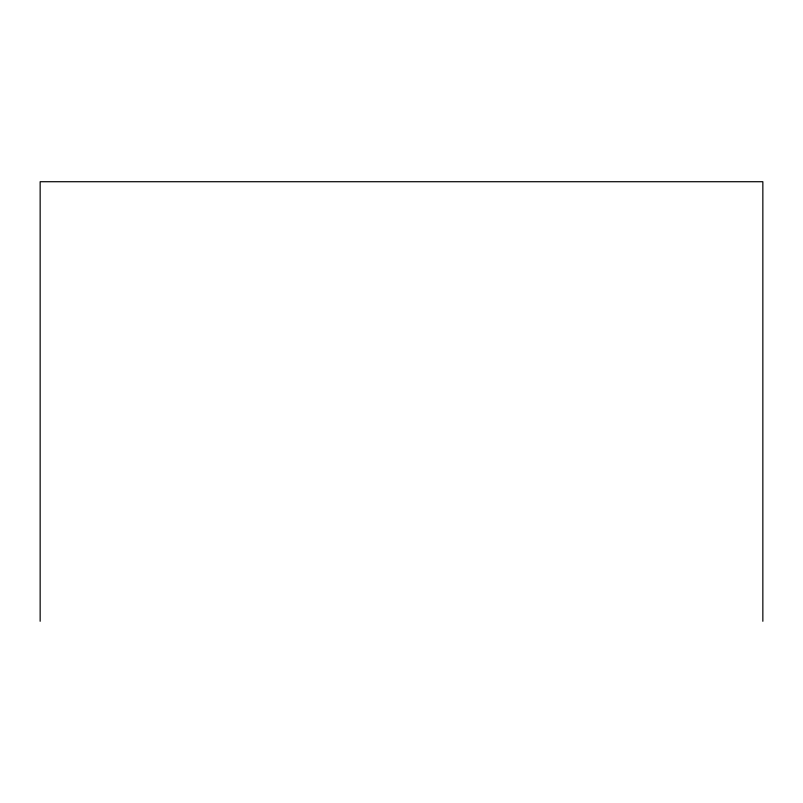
<?xml version="1.0" encoding="UTF-8"?>
<svg xmlns="http://www.w3.org/2000/svg" width="803" height="803" viewBox="0 0 803 803"><rect width="100%" height="100%" fill="white"/><g stroke="black" fill="none" stroke-linecap="round" stroke-linejoin="round"><path stroke-width="1.2" d="M762.85 621.281L762.85 181.719L40.15 181.719L40.15 621.281"/></g></svg>
